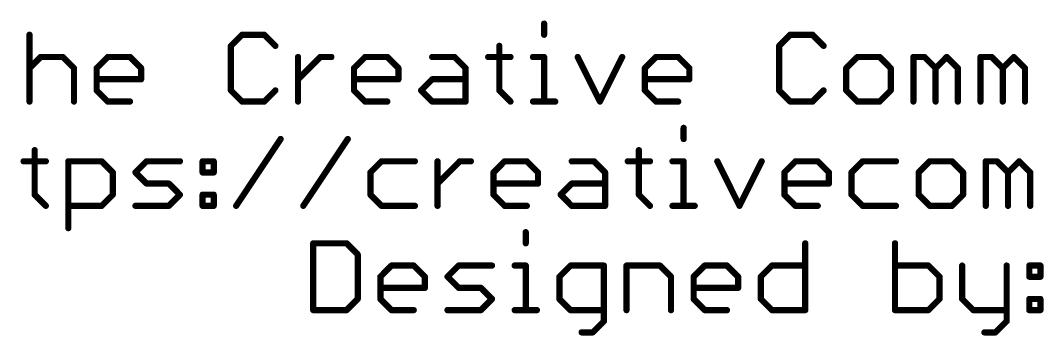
# Model space of a CAD drawing. Extents: x 0 to 108, y -22 to 15.
# Drawn here: x 25.96 to 50.91, y -22.13 to -14.46 of the extents above; entities that cross this region are included whole.
import ezdxf

# ---------------------------------------------------------------- set-up
doc = ezdxf.new("R2010")
doc.units = 0
doc.layers.add('51', color=53, linetype='CONTINUOUS')

msp = doc.modelspace()

# ---------------------------------------------------------------- linework, layer by layer
at = {"layer": '51', "const_width": 0.1524}
for points in [[(38.7262, -14.5356), (38.7262, -14.8068)], [(26.1764, -14.8068), (26.1764, -16.4338)], [(31.359, -14.8068), (31.0879, -15.078)], [(31.9014, -14.8068), (31.359, -14.8068)], [(32.1725, -15.078), (31.9014, -14.8068)], [(44.7291, -14.8068), (44.458, -15.078)], [(45.2715, -14.8068), (44.7291, -14.8068)], [(45.5426, -15.078), (45.2715, -14.8068)], [(31.0879, -15.078), (31.0879, -16.1626)], [(37.6348, -15.078), (37.6348, -16.1626)], [(44.458, -15.078), (44.458, -16.1626)], [(26.1764, -15.6203), (26.4476, -15.3491)], [(26.4476, -15.3491), (26.9899, -15.3491)], [(26.9899, -15.3491), (27.2611, -15.6203)], [(27.8136, -15.6203), (28.0847, -15.3491)], [(28.0847, -15.3491), (28.6271, -15.3491)], [(28.6271, -15.3491), (28.8982, -15.6203)], [(32.725, -16.4338), (32.725, -15.3491)], [(32.725, -15.8915), (33.2674, -15.3491)], [(33.2674, -15.3491), (33.5385, -15.3491)], [(34.0893, -15.6203), (34.3605, -15.3491)], [(34.3605, -15.3491), (34.9028, -15.3491)], [(34.9028, -15.3491), (35.174, -15.6203)], [(35.9976, -15.3491), (36.54, -15.3491)], [(36.54, -15.3491), (36.8111, -15.6203)], [(37.3636, -15.3491), (37.906, -15.3491)], [(38.4551, -15.3491), (38.7262, -15.3491)], [(38.7262, -15.3491), (38.7262, -16.4338)], [(39.5465, -15.3491), (40.0888, -16.4338)], [(40.0888, -16.4338), (40.6312, -15.3491)], [(41.1837, -15.6203), (41.4548, -15.3491)], [(41.4548, -15.3491), (41.9972, -15.3491)], [(41.9972, -15.3491), (42.2683, -15.6203)], [(46.3663, -15.3491), (46.0951, -15.6203)], [(46.9086, -15.3491), (46.3663, -15.3491)], [(47.1798, -15.6203), (46.9086, -15.3491)], [(47.7323, -16.4338), (47.7323, -15.3491)], [(47.7323, -15.3491), (48.0035, -15.3491)], [(48.0035, -15.3491), (48.2746, -15.6203)], [(48.2746, -15.6203), (48.5458, -15.3491)], [(48.5458, -15.3491), (48.817, -15.6203)], [(49.3695, -16.4338), (49.3695, -15.3491)], [(49.3695, -15.3491), (49.6406, -15.3491)], [(49.6406, -15.3491), (49.9118, -15.6203)], [(49.9118, -15.6203), (50.1829, -15.3491)], [(50.1829, -15.3491), (50.4541, -15.6203)], [(27.2611, -15.6203), (27.2611, -16.4338)], [(27.8136, -16.1626), (27.8136, -15.6203)], [(28.8982, -15.6203), (28.8982, -15.8915)], [(34.0893, -16.1626), (34.0893, -15.6203)], [(35.174, -15.6203), (35.174, -15.8915)], [(36.8111, -15.6203), (36.8111, -16.4338)], [(41.1837, -16.1626), (41.1837, -15.6203)], [(42.2683, -15.6203), (42.2683, -15.8915)], [(46.0951, -15.6203), (46.0951, -16.1626)], [(47.1798, -16.1626), (47.1798, -15.6203)], [(48.2746, -15.6203), (48.2746, -16.4338)], [(48.817, -15.6203), (48.817, -16.4338)], [(49.9118, -15.6203), (49.9118, -16.4338)], [(50.4541, -15.6203), (50.4541, -16.4338)], [(28.8982, -15.8915), (27.8136, -15.8915)], [(35.174, -15.8915), (34.0893, -15.8915)], [(35.7265, -16.1626), (35.9976, -15.8915)], [(35.9976, -15.8915), (36.8111, -15.8915)], [(42.2683, -15.8915), (41.1837, -15.8915)], [(28.0847, -16.4338), (27.8136, -16.1626)], [(31.0879, -16.1626), (31.359, -16.4338)], [(31.9014, -16.4338), (32.1725, -16.1626)], [(34.3605, -16.4338), (34.0893, -16.1626)], [(35.9976, -16.4338), (35.7265, -16.1626)], [(37.6348, -16.1626), (37.906, -16.4338)], [(41.4548, -16.4338), (41.1837, -16.1626)], [(44.458, -16.1626), (44.7291, -16.4338)], [(45.2715, -16.4338), (45.5426, -16.1626)], [(46.0951, -16.1626), (46.3663, -16.4338)], [(46.9086, -16.4338), (47.1798, -16.1626)], [(28.6271, -16.4338), (28.0847, -16.4338)], [(31.359, -16.4338), (31.9014, -16.4338)], [(34.9028, -16.4338), (34.3605, -16.4338)], [(36.8111, -16.4338), (35.9976, -16.4338)], [(38.4551, -16.4338), (38.9974, -16.4338)], [(41.9972, -16.4338), (41.4548, -16.4338)], [(44.7291, -16.4338), (45.2715, -16.4338)], [(46.3663, -16.4338), (46.9086, -16.4338)], [(42.129, -17.0756), (42.129, -17.3468)], [(31.2163, -18.9738), (32.3009, -17.3468)], [(32.8534, -18.9738), (33.9381, -17.3468)], [(26.3031, -17.618), (26.3031, -18.7026)], [(41.0375, -17.618), (41.0375, -18.7026)], [(26.032, -17.8891), (26.5743, -17.8891)], [(27.1234, -19.5161), (27.1234, -17.8891)], [(27.1234, -17.8891), (27.9369, -17.8891)], [(27.9369, -17.8891), (28.208, -18.1603)], [(28.7605, -18.1603), (29.0317, -17.8891)], [(29.0317, -17.8891), (29.8452, -17.8891)], [(30.3977, -17.8891), (30.6689, -17.8891)], [(30.3977, -18.1603), (30.3977, -17.8891)], [(30.6689, -17.8891), (30.6689, -18.1603)], [(34.7618, -17.8891), (34.4906, -18.1603)], [(35.5753, -17.8891), (34.7618, -17.8891)], [(36.1277, -18.9738), (36.1277, -17.8891)], [(36.1277, -18.4315), (36.6701, -17.8891)], [(36.6701, -17.8891), (36.9412, -17.8891)], [(37.492, -18.1603), (37.7632, -17.8891)], [(37.7632, -17.8891), (38.3055, -17.8891)], [(38.3055, -17.8891), (38.5767, -18.1603)], [(39.4004, -17.8891), (39.9427, -17.8891)], [(39.9427, -17.8891), (40.2139, -18.1603)], [(40.7664, -17.8891), (41.3087, -17.8891)], [(41.8578, -17.8891), (42.129, -17.8891)], [(42.129, -17.8891), (42.129, -18.9738)], [(42.9492, -17.8891), (43.4916, -18.9738)], [(43.4916, -18.9738), (44.0339, -17.8891)], [(44.5864, -18.1603), (44.8576, -17.8891)], [(44.8576, -17.8891), (45.3999, -17.8891)], [(45.3999, -17.8891), (45.671, -18.1603)], [(46.4947, -17.8891), (46.2235, -18.1603)], [(47.3082, -17.8891), (46.4947, -17.8891)], [(48.1319, -17.8891), (47.8607, -18.1603)], [(48.6742, -17.8891), (48.1319, -17.8891)], [(48.9454, -18.1603), (48.6742, -17.8891)], [(49.4979, -18.9738), (49.4979, -17.8891)], [(49.4979, -17.8891), (49.769, -17.8891)], [(49.769, -17.8891), (50.0402, -18.1603)], [(50.0402, -18.1603), (50.3114, -17.8891)], [(50.3114, -17.8891), (50.5825, -18.1603)], [(28.208, -18.1603), (28.208, -18.7026)], [(29.0317, -18.4315), (28.7605, -18.1603)], [(30.6689, -18.1603), (30.3977, -18.1603)], [(34.4906, -18.1603), (34.4906, -18.7026)], [(37.492, -18.7026), (37.492, -18.1603)], [(38.5767, -18.1603), (38.5767, -18.4315)], [(40.2139, -18.1603), (40.2139, -18.9738)], [(44.5864, -18.7026), (44.5864, -18.1603)], [(45.671, -18.1603), (45.671, -18.4315)], [(46.2235, -18.1603), (46.2235, -18.7026)], [(47.8607, -18.1603), (47.8607, -18.7026)], [(48.9454, -18.7026), (48.9454, -18.1603)], [(50.0402, -18.1603), (50.0402, -18.9738)], [(50.5825, -18.1603), (50.5825, -18.9738)], [(29.574, -18.4315), (29.0317, -18.4315)], [(29.8452, -18.7026), (29.574, -18.4315)], [(38.5767, -18.4315), (37.492, -18.4315)], [(39.1292, -18.7026), (39.4004, -18.4315)], [(39.4004, -18.4315), (40.2139, -18.4315)], [(45.671, -18.4315), (44.5864, -18.4315)], [(26.3031, -18.7026), (26.5743, -18.9738)], [(28.208, -18.7026), (27.9369, -18.9738)], [(29.574, -18.9738), (29.8452, -18.7026)], [(30.3977, -18.7026), (30.6689, -18.7026)], [(30.3977, -18.9738), (30.3977, -18.7026)], [(30.6689, -18.7026), (30.6689, -18.9738)], [(34.4906, -18.7026), (34.7618, -18.9738)], [(37.7632, -18.9738), (37.492, -18.7026)], [(39.4004, -18.9738), (39.1292, -18.7026)], [(41.0375, -18.7026), (41.3087, -18.9738)], [(44.8576, -18.9738), (44.5864, -18.7026)], [(46.2235, -18.7026), (46.4947, -18.9738)], [(47.8607, -18.7026), (48.1319, -18.9738)], [(48.6742, -18.9738), (48.9454, -18.7026)], [(27.9369, -18.9738), (27.1234, -18.9738)], [(28.7605, -18.9738), (29.574, -18.9738)], [(30.6689, -18.9738), (30.3977, -18.9738)], [(34.7618, -18.9738), (35.5753, -18.9738)], [(38.3055, -18.9738), (37.7632, -18.9738)], [(40.2139, -18.9738), (39.4004, -18.9738)], [(41.8578, -18.9738), (42.4001, -18.9738)], [(45.3999, -18.9738), (44.8576, -18.9738)], [(46.4947, -18.9738), (47.3082, -18.9738)], [(48.1319, -18.9738), (48.6742, -18.9738)], [(38.2788, -19.6156), (38.2788, -19.8868)], [(33.0962, -19.8868), (33.0962, -21.5138)], [(33.9097, -19.8868), (33.0962, -19.8868)], [(34.1809, -20.158), (33.9097, -19.8868)], [(45.0952, -19.8868), (45.0952, -21.5138)], [(47.2849, -19.8868), (47.2849, -21.5138)], [(34.1809, -21.2426), (34.1809, -20.158)], [(34.7334, -20.7003), (35.0045, -20.4291)], [(35.0045, -20.4291), (35.5468, -20.4291)], [(35.5468, -20.4291), (35.818, -20.7003)], [(36.3705, -20.7003), (36.6417, -20.4291)], [(36.6417, -20.4291), (37.4552, -20.4291)], [(38.0077, -20.4291), (38.2788, -20.4291)], [(38.2788, -20.4291), (38.2788, -21.5138)], [(39.3703, -20.4291), (39.0991, -20.7003)], [(40.1838, -20.4291), (39.3703, -20.4291)], [(40.1838, -21.785), (40.1838, -20.4291)], [(40.7363, -21.5138), (40.7363, -20.4291)], [(40.7363, -20.4291), (41.5498, -20.4291)], [(41.5498, -20.4291), (41.8209, -20.7003)], [(42.3734, -20.7003), (42.6446, -20.4291)], [(42.6446, -20.4291), (43.1869, -20.4291)], [(43.1869, -20.4291), (43.4581, -20.7003)], [(44.0106, -20.7003), (44.2817, -20.4291)], [(44.2817, -20.4291), (45.0952, -20.4291)], [(48.0984, -20.4291), (47.2849, -20.4291)], [(48.3695, -20.7003), (48.0984, -20.4291)], [(48.922, -20.4291), (48.922, -21.2426)], [(50.0067, -20.4291), (50.0067, -21.785)], [(50.5592, -20.4291), (50.8304, -20.4291)], [(50.5592, -20.7003), (50.5592, -20.4291)], [(50.8304, -20.4291), (50.8304, -20.7003)], [(34.7334, -21.2426), (34.7334, -20.7003)], [(35.818, -20.7003), (35.818, -20.9715)], [(36.6417, -20.9715), (36.3705, -20.7003)], [(39.0991, -20.7003), (39.0991, -21.2426)], [(41.8209, -20.7003), (41.8209, -21.5138)], [(42.3734, -21.2426), (42.3734, -20.7003)], [(43.4581, -20.7003), (43.4581, -20.9715)], [(44.0106, -21.2426), (44.0106, -20.7003)], [(48.3695, -21.2426), (48.3695, -20.7003)], [(50.8304, -20.7003), (50.5592, -20.7003)], [(35.818, -20.9715), (34.7334, -20.9715)], [(37.184, -20.9715), (36.6417, -20.9715)], [(37.4552, -21.2426), (37.184, -20.9715)], [(43.4581, -20.9715), (42.3734, -20.9715)], [(33.9097, -21.5138), (34.1809, -21.2426)], [(35.0045, -21.5138), (34.7334, -21.2426)], [(37.184, -21.5138), (37.4552, -21.2426)], [(39.0991, -21.2426), (39.3703, -21.5138)], [(42.6446, -21.5138), (42.3734, -21.2426)], [(44.2817, -21.5138), (44.0106, -21.2426)], [(48.0984, -21.5138), (48.3695, -21.2426)], [(48.922, -21.2426), (49.1932, -21.5138)], [(50.5592, -21.2426), (50.8304, -21.2426)], [(50.5592, -21.5138), (50.5592, -21.2426)], [(50.8304, -21.2426), (50.8304, -21.5138)], [(33.0962, -21.5138), (33.9097, -21.5138)], [(35.5468, -21.5138), (35.0045, -21.5138)], [(36.3705, -21.5138), (37.184, -21.5138)], [(38.0077, -21.5138), (38.55, -21.5138)], [(39.3703, -21.5138), (40.1838, -21.5138)], [(43.1869, -21.5138), (42.6446, -21.5138)], [(45.0952, -21.5138), (44.2817, -21.5138)], [(47.2849, -21.5138), (48.0984, -21.5138)], [(49.1932, -21.5138), (50.0067, -21.5138)], [(50.8304, -21.5138), (50.5592, -21.5138)], [(39.9126, -22.0561), (40.1838, -21.785)], [(50.0067, -21.785), (49.7355, -22.0561)], [(39.6414, -22.0561), (39.9126, -22.0561)], [(49.7355, -22.0561), (49.4644, -22.0561)]]:
    msp.add_lwpolyline(points, dxfattribs=at)
at = {"layer": '51', "const_width": 0.0762}
for points in [[(38.7643, -14.5356, 1), (38.6881, -14.5356)], [(26.2145, -14.8068, 1), (26.1383, -14.8068)], [(31.359, -14.7687, 1), (31.359, -14.8449)], [(31.386, -14.8338, 1), (31.3321, -14.7799)], [(31.9283, -14.7799, 1), (31.8744, -14.8338)], [(31.9014, -14.8449, 1), (31.9014, -14.7687)], [(38.6881, -14.8068, 1), (38.7643, -14.8068)], [(44.7291, -14.7687, 1), (44.7291, -14.8449)], [(44.7561, -14.8338, 1), (44.7022, -14.7799)], [(45.2984, -14.7799, 1), (45.2445, -14.8338)], [(45.2715, -14.8449, 1), (45.2715, -14.7687)], [(31.0609, -15.051, 1), (31.1148, -15.1049)], [(31.126, -15.078, 1), (31.0498, -15.078)], [(32.1456, -15.1049, 1), (32.1995, -15.051)], [(37.6729, -15.078, 1), (37.5967, -15.078)], [(44.431, -15.051, 1), (44.4849, -15.1049)], [(44.4961, -15.078, 1), (44.4199, -15.078)], [(45.5157, -15.1049, 1), (45.5696, -15.051)], [(26.4476, -15.311, 1), (26.4476, -15.3872)], [(26.4745, -15.3761, 1), (26.4206, -15.3222)], [(27.0168, -15.3222, 1), (26.963, -15.3761)], [(26.9899, -15.3872, 1), (26.9899, -15.311)], [(28.0847, -15.311, 1), (28.0847, -15.3872)], [(28.1117, -15.3761, 1), (28.0578, -15.3222)], [(28.654, -15.3222, 1), (28.6001, -15.3761)], [(28.6271, -15.3872, 1), (28.6271, -15.311)], [(32.7631, -15.3491, 1), (32.6869, -15.3491)], [(33.2674, -15.311, 1), (33.2674, -15.3872)], [(33.2943, -15.3761, 1), (33.2404, -15.3222)], [(33.5385, -15.3872, 1), (33.5385, -15.311)], [(34.3605, -15.311, 1), (34.3605, -15.3872)], [(34.3874, -15.3761, 1), (34.3335, -15.3222)], [(34.9298, -15.3222, 1), (34.8759, -15.3761)], [(34.9028, -15.3872, 1), (34.9028, -15.311)], [(35.9976, -15.311, 1), (35.9976, -15.3872)], [(36.5669, -15.3222, 1), (36.513, -15.3761)], [(36.54, -15.3872, 1), (36.54, -15.311)], [(37.3636, -15.311, 1), (37.3636, -15.3872)], [(37.906, -15.3872, 1), (37.906, -15.311)], [(38.4551, -15.311, 1), (38.4551, -15.3872)], [(38.7643, -15.3491, 1), (38.6881, -15.3491)], [(38.7262, -15.3872, 1), (38.7262, -15.311)], [(39.5806, -15.3321, 1), (39.5124, -15.3662)], [(40.6652, -15.3662, 1), (40.5971, -15.3321)], [(41.4548, -15.311, 1), (41.4548, -15.3872)], [(41.4818, -15.3761, 1), (41.4279, -15.3222)], [(42.0241, -15.3222, 1), (41.9702, -15.3761)], [(41.9972, -15.3872, 1), (41.9972, -15.311)], [(46.3663, -15.311, 1), (46.3663, -15.3872)], [(46.3932, -15.3761, 1), (46.3394, -15.3222)], [(46.9356, -15.3222, 1), (46.8817, -15.3761)], [(46.9086, -15.3872, 1), (46.9086, -15.311)], [(47.7704, -15.3491, 1), (47.6942, -15.3491)], [(47.7323, -15.311, 1), (47.7323, -15.3872)], [(48.0304, -15.3222, 1), (47.9765, -15.3761)], [(48.0035, -15.3872, 1), (48.0035, -15.311)], [(48.5727, -15.3222, 1), (48.5188, -15.3761)], [(48.5727, -15.3761, 1), (48.5188, -15.3222)], [(49.4076, -15.3491, 1), (49.3314, -15.3491)], [(49.3695, -15.311, 1), (49.3695, -15.3872)], [(49.6676, -15.3222, 1), (49.6137, -15.3761)], [(49.6406, -15.3872, 1), (49.6406, -15.311)], [(50.2099, -15.3222, 1), (50.156, -15.3761)], [(50.2099, -15.3761, 1), (50.156, -15.3222)], [(26.1495, -15.5934, 1), (26.2033, -15.6472)], [(27.2992, -15.6203, 1), (27.223, -15.6203)], [(27.2341, -15.6472, 1), (27.288, -15.5934)], [(27.8517, -15.6203, 1), (27.7755, -15.6203)], [(27.7866, -15.5934, 1), (27.8405, -15.6472)], [(28.9363, -15.6203, 1), (28.8601, -15.6203)], [(28.8713, -15.6472, 1), (28.9252, -15.5934)], [(34.1274, -15.6203, 1), (34.0512, -15.6203)], [(34.0624, -15.5934, 1), (34.1163, -15.6472)], [(35.2121, -15.6203, 1), (35.1359, -15.6203)], [(35.147, -15.6472, 1), (35.2009, -15.5934)], [(36.8492, -15.6203, 1), (36.773, -15.6203)], [(36.7842, -15.6472, 1), (36.8381, -15.5934)], [(41.2218, -15.6203, 1), (41.1456, -15.6203)], [(41.1567, -15.5934, 1), (41.2106, -15.6472)], [(42.3064, -15.6203, 1), (42.2302, -15.6203)], [(42.2414, -15.6472, 1), (42.2953, -15.5934)], [(46.1332, -15.6203, 1), (46.057, -15.6203)], [(46.0682, -15.5934, 1), (46.1221, -15.6472)], [(47.2179, -15.6203, 1), (47.1417, -15.6203)], [(47.1529, -15.6472, 1), (47.2067, -15.5934)], [(48.3127, -15.6203, 1), (48.2365, -15.6203)], [(48.2477, -15.5934, 1), (48.3016, -15.6472)], [(48.2477, -15.6472, 1), (48.3016, -15.5934)], [(48.8551, -15.6203, 1), (48.7789, -15.6203)], [(48.79, -15.6472, 1), (48.8439, -15.5934)], [(49.9499, -15.6203, 1), (49.8737, -15.6203)], [(49.8848, -15.5934, 1), (49.9387, -15.6472)], [(49.8848, -15.6472, 1), (49.9387, -15.5934)], [(50.4922, -15.6203, 1), (50.416, -15.6203)], [(50.4272, -15.6472, 1), (50.4811, -15.5934)], [(27.8136, -15.8534, 1), (27.8136, -15.9296)], [(28.8601, -15.8915, 1), (28.9363, -15.8915)], [(28.8982, -15.9296, 1), (28.8982, -15.8534)], [(32.6981, -15.8645, 1), (32.752, -15.9184)], [(34.0893, -15.8534, 1), (34.0893, -15.9296)], [(35.1359, -15.8915, 1), (35.2121, -15.8915)], [(35.174, -15.9296, 1), (35.174, -15.8534)], [(35.9976, -15.8534, 1), (35.9976, -15.9296)], [(36.0246, -15.9184, 1), (35.9707, -15.8645)], [(36.8111, -15.9296, 1), (36.8111, -15.8534)], [(41.1837, -15.8534, 1), (41.1837, -15.9296)], [(42.2302, -15.8915, 1), (42.3064, -15.8915)], [(42.2683, -15.9296, 1), (42.2683, -15.8534)], [(27.8405, -16.1357, 1), (27.7866, -16.1896)], [(27.7755, -16.1626, 1), (27.8517, -16.1626)], [(31.1148, -16.1357, 1), (31.0609, -16.1896)], [(31.0498, -16.1626, 1), (31.126, -16.1626)], [(32.1995, -16.1896, 1), (32.1456, -16.1357)], [(34.1163, -16.1357, 1), (34.0624, -16.1896)], [(34.0512, -16.1626, 1), (34.1274, -16.1626)], [(35.7534, -16.1357, 1), (35.6995, -16.1896)], [(35.6995, -16.1357, 1), (35.7534, -16.1896)], [(37.6617, -16.1357, 1), (37.6079, -16.1896)], [(37.5967, -16.1626, 1), (37.6729, -16.1626)], [(41.2106, -16.1357, 1), (41.1567, -16.1896)], [(41.1456, -16.1626, 1), (41.2218, -16.1626)], [(44.4849, -16.1357, 1), (44.431, -16.1896)], [(44.4199, -16.1626, 1), (44.4961, -16.1626)], [(45.5696, -16.1896, 1), (45.5157, -16.1357)], [(46.1221, -16.1357, 1), (46.0682, -16.1896)], [(46.057, -16.1626, 1), (46.1332, -16.1626)], [(47.1417, -16.1626, 1), (47.2179, -16.1626)], [(47.2067, -16.1896, 1), (47.1529, -16.1357)], [(26.1383, -16.4338, 1), (26.2145, -16.4338)], [(27.223, -16.4338, 1), (27.2992, -16.4338)], [(28.0847, -16.3957, 1), (28.0847, -16.4719)], [(28.0578, -16.4607, 1), (28.1117, -16.4069)], [(28.6271, -16.4719, 1), (28.6271, -16.3957)], [(31.359, -16.3957, 1), (31.359, -16.4719)], [(31.3321, -16.4607, 1), (31.386, -16.4069)], [(31.8744, -16.4069, 1), (31.9283, -16.4607)], [(31.9014, -16.4719, 1), (31.9014, -16.3957)], [(32.6869, -16.4338, 1), (32.7631, -16.4338)], [(34.3605, -16.3957, 1), (34.3605, -16.4719)], [(34.3335, -16.4607, 1), (34.3874, -16.4069)], [(34.9028, -16.4719, 1), (34.9028, -16.3957)], [(35.9976, -16.3957, 1), (35.9976, -16.4719)], [(35.9707, -16.4607, 1), (36.0246, -16.4069)], [(36.773, -16.4338, 1), (36.8492, -16.4338)], [(36.8111, -16.4719, 1), (36.8111, -16.3957)], [(37.879, -16.4607, 1), (37.9329, -16.4069)], [(38.4551, -16.3957, 1), (38.4551, -16.4719)], [(38.6881, -16.4338, 1), (38.7643, -16.4338)], [(38.9974, -16.4719, 1), (38.9974, -16.3957)], [(40.0548, -16.4168, 1), (40.1229, -16.4508)], [(40.0548, -16.4508, 1), (40.1229, -16.4168)], [(41.4548, -16.3957, 1), (41.4548, -16.4719)], [(41.4279, -16.4607, 1), (41.4818, -16.4069)], [(41.9972, -16.4719, 1), (41.9972, -16.3957)], [(44.7291, -16.3957, 1), (44.7291, -16.4719)], [(44.7022, -16.4607, 1), (44.7561, -16.4069)], [(45.2445, -16.4069, 1), (45.2984, -16.4607)], [(45.2715, -16.4719, 1), (45.2715, -16.3957)], [(46.3663, -16.3957, 1), (46.3663, -16.4719)], [(46.3394, -16.4607, 1), (46.3932, -16.4069)], [(46.8817, -16.4069, 1), (46.9356, -16.4607)], [(46.9086, -16.4719, 1), (46.9086, -16.3957)], [(47.6942, -16.4338, 1), (47.7704, -16.4338)], [(48.2365, -16.4338, 1), (48.3127, -16.4338)], [(48.7789, -16.4338, 1), (48.8551, -16.4338)], [(49.3314, -16.4338, 1), (49.4076, -16.4338)], [(49.8737, -16.4338, 1), (49.9499, -16.4338)], [(50.416, -16.4338, 1), (50.4922, -16.4338)], [(42.1671, -17.0756, 1), (42.0909, -17.0756)], [(32.3326, -17.3679, 1), (32.2692, -17.3257)], [(33.9698, -17.3679, 1), (33.9064, -17.3257)], [(42.0909, -17.3468, 1), (42.1671, -17.3468)], [(26.3412, -17.618, 1), (26.265, -17.618)], [(41.0756, -17.618, 1), (40.9994, -17.618)], [(26.032, -17.851, 1), (26.032, -17.9272)], [(26.5743, -17.9272, 1), (26.5743, -17.851)], [(27.1615, -17.8891, 1), (27.0853, -17.8891)], [(27.1234, -17.851, 1), (27.1234, -17.9272)], [(27.9638, -17.8622, 1), (27.9099, -17.9161)], [(27.9369, -17.9272, 1), (27.9369, -17.851)], [(29.0317, -17.851, 1), (29.0317, -17.9272)], [(29.0586, -17.9161, 1), (29.0048, -17.8622)], [(29.8452, -17.9272, 1), (29.8452, -17.851)], [(30.3977, -17.851, 1), (30.3977, -17.9272)], [(30.4358, -17.8891, 1), (30.3596, -17.8891)], [(30.707, -17.8891, 1), (30.6308, -17.8891)], [(30.6689, -17.9272, 1), (30.6689, -17.851)], [(34.7618, -17.851, 1), (34.7618, -17.9272)], [(34.7887, -17.9161, 1), (34.7348, -17.8622)], [(35.5753, -17.9272, 1), (35.5753, -17.851)], [(36.1658, -17.8891, 1), (36.0896, -17.8891)], [(36.6701, -17.851, 1), (36.6701, -17.9272)], [(36.697, -17.9161, 1), (36.6431, -17.8622)], [(36.9412, -17.9272, 1), (36.9412, -17.851)], [(37.7632, -17.851, 1), (37.7632, -17.9272)], [(37.7901, -17.9161, 1), (37.7363, -17.8622)], [(38.3325, -17.8622, 1), (38.2786, -17.9161)], [(38.3055, -17.9272, 1), (38.3055, -17.851)], [(39.4004, -17.851, 1), (39.4004, -17.9272)], [(39.9696, -17.8622, 1), (39.9158, -17.9161)], [(39.9427, -17.9272, 1), (39.9427, -17.851)], [(40.7664, -17.851, 1), (40.7664, -17.9272)], [(41.3087, -17.9272, 1), (41.3087, -17.851)], [(41.8578, -17.851, 1), (41.8578, -17.9272)], [(42.1671, -17.8891, 1), (42.0909, -17.8891)], [(42.129, -17.9272, 1), (42.129, -17.851)], [(42.9833, -17.8721, 1), (42.9152, -17.9062)], [(44.068, -17.9062, 1), (43.9998, -17.8721)], [(44.8576, -17.851, 1), (44.8576, -17.9272)], [(44.8845, -17.9161, 1), (44.8306, -17.8622)], [(45.4268, -17.8622, 1), (45.3729, -17.9161)], [(45.3999, -17.9272, 1), (45.3999, -17.851)], [(46.4947, -17.851, 1), (46.4947, -17.9272)], [(46.5216, -17.9161, 1), (46.4678, -17.8622)], [(47.3082, -17.9272, 1), (47.3082, -17.851)], [(48.1319, -17.851, 1), (48.1319, -17.9272)], [(48.1588, -17.9161, 1), (48.1049, -17.8622)], [(48.7011, -17.8622, 1), (48.6473, -17.9161)], [(48.6742, -17.9272, 1), (48.6742, -17.851)], [(49.536, -17.8891, 1), (49.4598, -17.8891)], [(49.4979, -17.851, 1), (49.4979, -17.9272)], [(49.796, -17.8622, 1), (49.7421, -17.9161)], [(49.769, -17.9272, 1), (49.769, -17.851)], [(50.3383, -17.8622, 1), (50.2844, -17.9161)], [(50.3383, -17.9161, 1), (50.2844, -17.8622)], [(28.2461, -18.1603, 1), (28.1699, -18.1603)], [(28.1811, -18.1872, 1), (28.235, -18.1334)], [(28.7875, -18.1334, 1), (28.7336, -18.1872)], [(28.7336, -18.1334, 1), (28.7875, -18.1872)], [(30.3977, -18.1222, 1), (30.3977, -18.1984)], [(30.3596, -18.1603, 1), (30.4358, -18.1603)], [(30.6308, -18.1603, 1), (30.707, -18.1603)], [(30.6689, -18.1984, 1), (30.6689, -18.1222)], [(34.5287, -18.1603, 1), (34.4525, -18.1603)], [(34.4636, -18.1334, 1), (34.5175, -18.1872)], [(37.5301, -18.1603, 1), (37.4539, -18.1603)], [(37.4651, -18.1334, 1), (37.519, -18.1872)], [(38.6148, -18.1603, 1), (38.5386, -18.1603)], [(38.5498, -18.1872, 1), (38.6036, -18.1334)], [(40.252, -18.1603, 1), (40.1758, -18.1603)], [(40.1869, -18.1872, 1), (40.2408, -18.1334)], [(44.6245, -18.1603, 1), (44.5483, -18.1603)], [(44.5594, -18.1334, 1), (44.6133, -18.1872)], [(45.7091, -18.1603, 1), (45.6329, -18.1603)], [(45.6441, -18.1872, 1), (45.698, -18.1334)], [(46.2616, -18.1603, 1), (46.1854, -18.1603)], [(46.1966, -18.1334, 1), (46.2505, -18.1872)], [(47.8988, -18.1603, 1), (47.8226, -18.1603)], [(47.8338, -18.1334, 1), (47.8876, -18.1872)], [(48.9835, -18.1603, 1), (48.9073, -18.1603)], [(48.9184, -18.1872, 1), (48.9723, -18.1334)], [(50.0783, -18.1603, 1), (50.0021, -18.1603)], [(50.0132, -18.1334, 1), (50.0671, -18.1872)], [(50.0132, -18.1872, 1), (50.0671, -18.1334)], [(50.6206, -18.1603, 1), (50.5444, -18.1603)], [(50.5556, -18.1872, 1), (50.6095, -18.1334)], [(29.0317, -18.3934, 1), (29.0317, -18.4696)], [(29.0048, -18.4584, 1), (29.0586, -18.4045)], [(29.601, -18.4045, 1), (29.5471, -18.4584)], [(29.574, -18.4696, 1), (29.574, -18.3934)], [(36.1008, -18.4045, 1), (36.1547, -18.4584)], [(37.492, -18.3934, 1), (37.492, -18.4696)], [(38.5386, -18.4315, 1), (38.6148, -18.4315)], [(38.5767, -18.4696, 1), (38.5767, -18.3934)], [(39.4004, -18.3934, 1), (39.4004, -18.4696)], [(39.4273, -18.4584, 1), (39.3734, -18.4045)], [(40.2139, -18.4696, 1), (40.2139, -18.3934)], [(44.5864, -18.3934, 1), (44.5864, -18.4696)], [(45.6329, -18.4315, 1), (45.7091, -18.4315)], [(45.671, -18.4696, 1), (45.671, -18.3934)], [(26.3301, -18.6757, 1), (26.2762, -18.7296)], [(26.265, -18.7026, 1), (26.3412, -18.7026)], [(28.1699, -18.7026, 1), (28.2461, -18.7026)], [(28.235, -18.7296, 1), (28.1811, -18.6757)], [(29.8721, -18.7296, 1), (29.8183, -18.6757)], [(29.8183, -18.7296, 1), (29.8721, -18.6757)], [(30.3977, -18.6645, 1), (30.3977, -18.7407)], [(30.4358, -18.7026, 1), (30.3596, -18.7026)], [(30.707, -18.7026, 1), (30.6308, -18.7026)], [(30.6689, -18.7407, 1), (30.6689, -18.6645)], [(34.5175, -18.6757, 1), (34.4636, -18.7296)], [(34.4525, -18.7026, 1), (34.5287, -18.7026)], [(37.519, -18.6757, 1), (37.4651, -18.7296)], [(37.4539, -18.7026, 1), (37.5301, -18.7026)], [(39.1561, -18.6757, 1), (39.1023, -18.7296)], [(39.1023, -18.6757, 1), (39.1561, -18.7296)], [(41.0645, -18.6757, 1), (41.0106, -18.7296)], [(40.9994, -18.7026, 1), (41.0756, -18.7026)], [(44.6133, -18.6757, 1), (44.5594, -18.7296)], [(44.5483, -18.7026, 1), (44.6245, -18.7026)], [(46.2505, -18.6757, 1), (46.1966, -18.7296)], [(46.1854, -18.7026, 1), (46.2616, -18.7026)], [(47.8876, -18.6757, 1), (47.8338, -18.7296)], [(47.8226, -18.7026, 1), (47.8988, -18.7026)], [(48.9073, -18.7026, 1), (48.9835, -18.7026)], [(48.9723, -18.7296, 1), (48.9184, -18.6757)], [(26.5473, -19.0007, 1), (26.6012, -18.9469)], [(27.1234, -18.9357, 1), (27.1234, -19.0119)], [(27.9099, -18.9469, 1), (27.9638, -19.0007)], [(27.9369, -19.0119, 1), (27.9369, -18.9357)], [(28.7605, -18.9357, 1), (28.7605, -19.0119)], [(29.5471, -18.9469, 1), (29.601, -19.0007)], [(29.574, -19.0119, 1), (29.574, -18.9357)], [(30.3977, -18.9357, 1), (30.3977, -19.0119)], [(30.3596, -18.9738, 1), (30.4358, -18.9738)], [(30.6308, -18.9738, 1), (30.707, -18.9738)], [(30.6689, -19.0119, 1), (30.6689, -18.9357)], [(31.1846, -18.9527, 1), (31.248, -18.9949)], [(32.8217, -18.9527, 1), (32.8851, -18.9949)], [(34.7618, -18.9357, 1), (34.7618, -19.0119)], [(34.7348, -19.0007, 1), (34.7887, -18.9469)], [(35.5753, -19.0119, 1), (35.5753, -18.9357)], [(36.0896, -18.9738, 1), (36.1658, -18.9738)], [(37.7632, -18.9357, 1), (37.7632, -19.0119)], [(37.7363, -19.0007, 1), (37.7901, -18.9469)], [(38.3055, -19.0119, 1), (38.3055, -18.9357)], [(39.4004, -18.9357, 1), (39.4004, -19.0119)], [(39.3734, -19.0007, 1), (39.4273, -18.9469)], [(40.1758, -18.9738, 1), (40.252, -18.9738)], [(40.2139, -19.0119, 1), (40.2139, -18.9357)], [(41.2817, -19.0007, 1), (41.3356, -18.9469)], [(41.8578, -18.9357, 1), (41.8578, -19.0119)], [(42.0909, -18.9738, 1), (42.1671, -18.9738)], [(42.4001, -19.0119, 1), (42.4001, -18.9357)], [(43.4575, -18.9568, 1), (43.5256, -18.9908)], [(43.4575, -18.9908, 1), (43.5256, -18.9568)], [(44.8576, -18.9357, 1), (44.8576, -19.0119)], [(44.8306, -19.0007, 1), (44.8845, -18.9469)], [(45.3999, -19.0119, 1), (45.3999, -18.9357)], [(46.4947, -18.9357, 1), (46.4947, -19.0119)], [(46.4678, -19.0007, 1), (46.5216, -18.9469)], [(47.3082, -19.0119, 1), (47.3082, -18.9357)], [(48.1319, -18.9357, 1), (48.1319, -19.0119)], [(48.1049, -19.0007, 1), (48.1588, -18.9469)], [(48.6473, -18.9469, 1), (48.7011, -19.0007)], [(48.6742, -19.0119, 1), (48.6742, -18.9357)], [(49.4598, -18.9738, 1), (49.536, -18.9738)], [(50.0021, -18.9738, 1), (50.0783, -18.9738)], [(50.5444, -18.9738, 1), (50.6206, -18.9738)], [(27.0853, -19.5161, 1), (27.1615, -19.5161)], [(38.3169, -19.6156, 1), (38.2407, -19.6156)], [(33.1343, -19.8868, 1), (33.0581, -19.8868)], [(33.0962, -19.8487, 1), (33.0962, -19.9249)], [(33.9366, -19.8599, 1), (33.8828, -19.9138)], [(33.9097, -19.9249, 1), (33.9097, -19.8487)], [(38.2407, -19.8868, 1), (38.3169, -19.8868)], [(45.1333, -19.8868, 1), (45.0571, -19.8868)], [(47.323, -19.8868, 1), (47.2468, -19.8868)], [(34.219, -20.158, 1), (34.1428, -20.158)], [(34.1539, -20.1849, 1), (34.2078, -20.131)], [(35.0045, -20.391, 1), (35.0045, -20.4672)], [(35.0315, -20.4561, 1), (34.9776, -20.4022)], [(35.5738, -20.4022, 1), (35.5199, -20.4561)], [(35.5468, -20.4672, 1), (35.5468, -20.391)], [(36.6417, -20.391, 1), (36.6417, -20.4672)], [(36.6686, -20.4561, 1), (36.6147, -20.4022)], [(37.4552, -20.4672, 1), (37.4552, -20.391)], [(38.0077, -20.391, 1), (38.0077, -20.4672)], [(38.3169, -20.4291, 1), (38.2407, -20.4291)], [(38.2788, -20.4672, 1), (38.2788, -20.391)], [(39.3703, -20.391, 1), (39.3703, -20.4672)], [(39.3972, -20.4561, 1), (39.3433, -20.4022)], [(40.2219, -20.4291, 1), (40.1457, -20.4291)], [(40.1838, -20.4672, 1), (40.1838, -20.391)], [(40.7744, -20.4291, 1), (40.6982, -20.4291)], [(40.7363, -20.391, 1), (40.7363, -20.4672)], [(41.5767, -20.4022, 1), (41.5228, -20.4561)], [(41.5498, -20.4672, 1), (41.5498, -20.391)], [(42.6446, -20.391, 1), (42.6446, -20.4672)], [(42.6715, -20.4561, 1), (42.6176, -20.4022)], [(43.2139, -20.4022, 1), (43.16, -20.4561)], [(43.1869, -20.4672, 1), (43.1869, -20.391)], [(44.2817, -20.391, 1), (44.2817, -20.4672)], [(44.3087, -20.4561, 1), (44.2548, -20.4022)], [(45.0952, -20.4672, 1), (45.0952, -20.391)], [(47.2849, -20.391, 1), (47.2849, -20.4672)], [(48.1253, -20.4022, 1), (48.0714, -20.4561)], [(48.0984, -20.4672, 1), (48.0984, -20.391)], [(48.9601, -20.4291, 1), (48.8839, -20.4291)], [(50.0448, -20.4291, 1), (49.9686, -20.4291)], [(50.5592, -20.391, 1), (50.5592, -20.4672)], [(50.5973, -20.4291, 1), (50.5211, -20.4291)], [(50.8685, -20.4291, 1), (50.7923, -20.4291)], [(50.8304, -20.4672, 1), (50.8304, -20.391)], [(34.7715, -20.7003, 1), (34.6953, -20.7003)], [(34.7064, -20.6734, 1), (34.7603, -20.7272)], [(35.8561, -20.7003, 1), (35.7799, -20.7003)], [(35.7911, -20.7272, 1), (35.845, -20.6734)], [(36.3975, -20.6734, 1), (36.3436, -20.7272)], [(36.3436, -20.6734, 1), (36.3975, -20.7272)], [(39.1372, -20.7003, 1), (39.061, -20.7003)], [(39.0722, -20.6734, 1), (39.126, -20.7272)], [(41.859, -20.7003, 1), (41.7828, -20.7003)], [(41.794, -20.7272, 1), (41.8479, -20.6734)], [(42.4115, -20.7003, 1), (42.3353, -20.7003)], [(42.3465, -20.6734, 1), (42.4004, -20.7272)], [(43.4962, -20.7003, 1), (43.42, -20.7003)], [(43.4311, -20.7272, 1), (43.485, -20.6734)], [(44.0487, -20.7003, 1), (43.9725, -20.7003)], [(43.9836, -20.6734, 1), (44.0375, -20.7272)], [(48.4076, -20.7003, 1), (48.3314, -20.7003)], [(48.3426, -20.7272, 1), (48.3965, -20.6734)], [(50.5592, -20.6622, 1), (50.5592, -20.7384)], [(50.5211, -20.7003, 1), (50.5973, -20.7003)], [(50.7923, -20.7003, 1), (50.8685, -20.7003)], [(50.8304, -20.7384, 1), (50.8304, -20.6622)], [(34.7334, -20.9334, 1), (34.7334, -21.0096)], [(35.7799, -20.9715, 1), (35.8561, -20.9715)], [(35.818, -21.0096, 1), (35.818, -20.9334)], [(36.6417, -20.9334, 1), (36.6417, -21.0096)], [(36.6147, -20.9984, 1), (36.6686, -20.9445)], [(37.2109, -20.9445, 1), (37.1571, -20.9984)], [(37.184, -21.0096, 1), (37.184, -20.9334)], [(42.3734, -20.9334, 1), (42.3734, -21.0096)], [(43.42, -20.9715, 1), (43.4962, -20.9715)], [(43.4581, -21.0096, 1), (43.4581, -20.9334)], [(34.1428, -21.2426, 1), (34.219, -21.2426)], [(34.2078, -21.2696, 1), (34.1539, -21.2157)], [(34.7603, -21.2157, 1), (34.7064, -21.2696)], [(34.6953, -21.2426, 1), (34.7715, -21.2426)], [(37.4821, -21.2696, 1), (37.4282, -21.2157)], [(37.4282, -21.2696, 1), (37.4821, -21.2157)], [(39.126, -21.2157, 1), (39.0722, -21.2696)], [(39.061, -21.2426, 1), (39.1372, -21.2426)], [(42.4004, -21.2157, 1), (42.3465, -21.2696)], [(42.3353, -21.2426, 1), (42.4115, -21.2426)], [(44.0375, -21.2157, 1), (43.9836, -21.2696)], [(43.9725, -21.2426, 1), (44.0487, -21.2426)], [(48.3314, -21.2426, 1), (48.4076, -21.2426)], [(48.3965, -21.2696, 1), (48.3426, -21.2157)], [(48.949, -21.2157, 1), (48.8951, -21.2696)], [(48.8839, -21.2426, 1), (48.9601, -21.2426)], [(50.5592, -21.2045, 1), (50.5592, -21.2807)], [(50.5973, -21.2426, 1), (50.5211, -21.2426)], [(50.8685, -21.2426, 1), (50.7923, -21.2426)], [(50.8304, -21.2807, 1), (50.8304, -21.2045)], [(33.0962, -21.4757, 1), (33.0962, -21.5519)], [(33.8828, -21.4869, 1), (33.9366, -21.5407)], [(33.9097, -21.5519, 1), (33.9097, -21.4757)], [(35.0045, -21.4757, 1), (35.0045, -21.5519)], [(34.9776, -21.5407, 1), (35.0315, -21.4869)], [(35.5468, -21.5519, 1), (35.5468, -21.4757)], [(36.3705, -21.4757, 1), (36.3705, -21.5519)], [(37.1571, -21.4869, 1), (37.2109, -21.5407)], [(37.184, -21.5519, 1), (37.184, -21.4757)], [(38.0077, -21.4757, 1), (38.0077, -21.5519)], [(38.55, -21.5519, 1), (38.55, -21.4757)], [(39.3703, -21.4757, 1), (39.3703, -21.5519)], [(39.3433, -21.5407, 1), (39.3972, -21.4869)], [(40.1838, -21.5519, 1), (40.1838, -21.4757)], [(42.6446, -21.4757, 1), (42.6446, -21.5519)], [(42.6176, -21.5407, 1), (42.6715, -21.4869)], [(43.1869, -21.5519, 1), (43.1869, -21.4757)], [(44.2817, -21.4757, 1), (44.2817, -21.5519)], [(44.2548, -21.5407, 1), (44.3087, -21.4869)], [(45.0952, -21.5519, 1), (45.0952, -21.4757)], [(47.2849, -21.4757, 1), (47.2849, -21.5519)], [(48.0714, -21.4869, 1), (48.1253, -21.5407)], [(48.0984, -21.5519, 1), (48.0984, -21.4757)], [(49.1932, -21.4757, 1), (49.1932, -21.5519)], [(49.1663, -21.5407, 1), (49.2201, -21.4869)], [(50.0067, -21.5519, 1), (50.0067, -21.4757)], [(50.5592, -21.4757, 1), (50.5592, -21.5519)], [(50.8304, -21.5519, 1), (50.8304, -21.4757)], [(33.0581, -21.5138, 1), (33.1343, -21.5138)], [(38.2407, -21.5138, 1), (38.3169, -21.5138)], [(40.6982, -21.5138, 1), (40.7744, -21.5138)], [(41.7828, -21.5138, 1), (41.859, -21.5138)], [(45.0571, -21.5138, 1), (45.1333, -21.5138)], [(47.2468, -21.5138, 1), (47.323, -21.5138)], [(50.5211, -21.5138, 1), (50.5973, -21.5138)], [(50.7923, -21.5138, 1), (50.8685, -21.5138)], [(40.1457, -21.785, 1), (40.2219, -21.785)], [(40.2107, -21.8119, 1), (40.1568, -21.758)], [(49.9686, -21.785, 1), (50.0448, -21.785)], [(50.0336, -21.8119, 1), (49.9798, -21.758)], [(39.6414, -22.018, 1), (39.6414, -22.0942)], [(39.8857, -22.0292, 1), (39.9395, -22.0831)], [(39.9126, -22.0942, 1), (39.9126, -22.018)], [(49.4644, -22.018, 1), (49.4644, -22.0942)], [(49.7086, -22.0292, 1), (49.7625, -22.0831)], [(49.7355, -22.0942, 1), (49.7355, -22.018)]]:
    msp.add_lwpolyline(points, format="xyb", dxfattribs=at)

doc.saveas('drawing.dxf')
